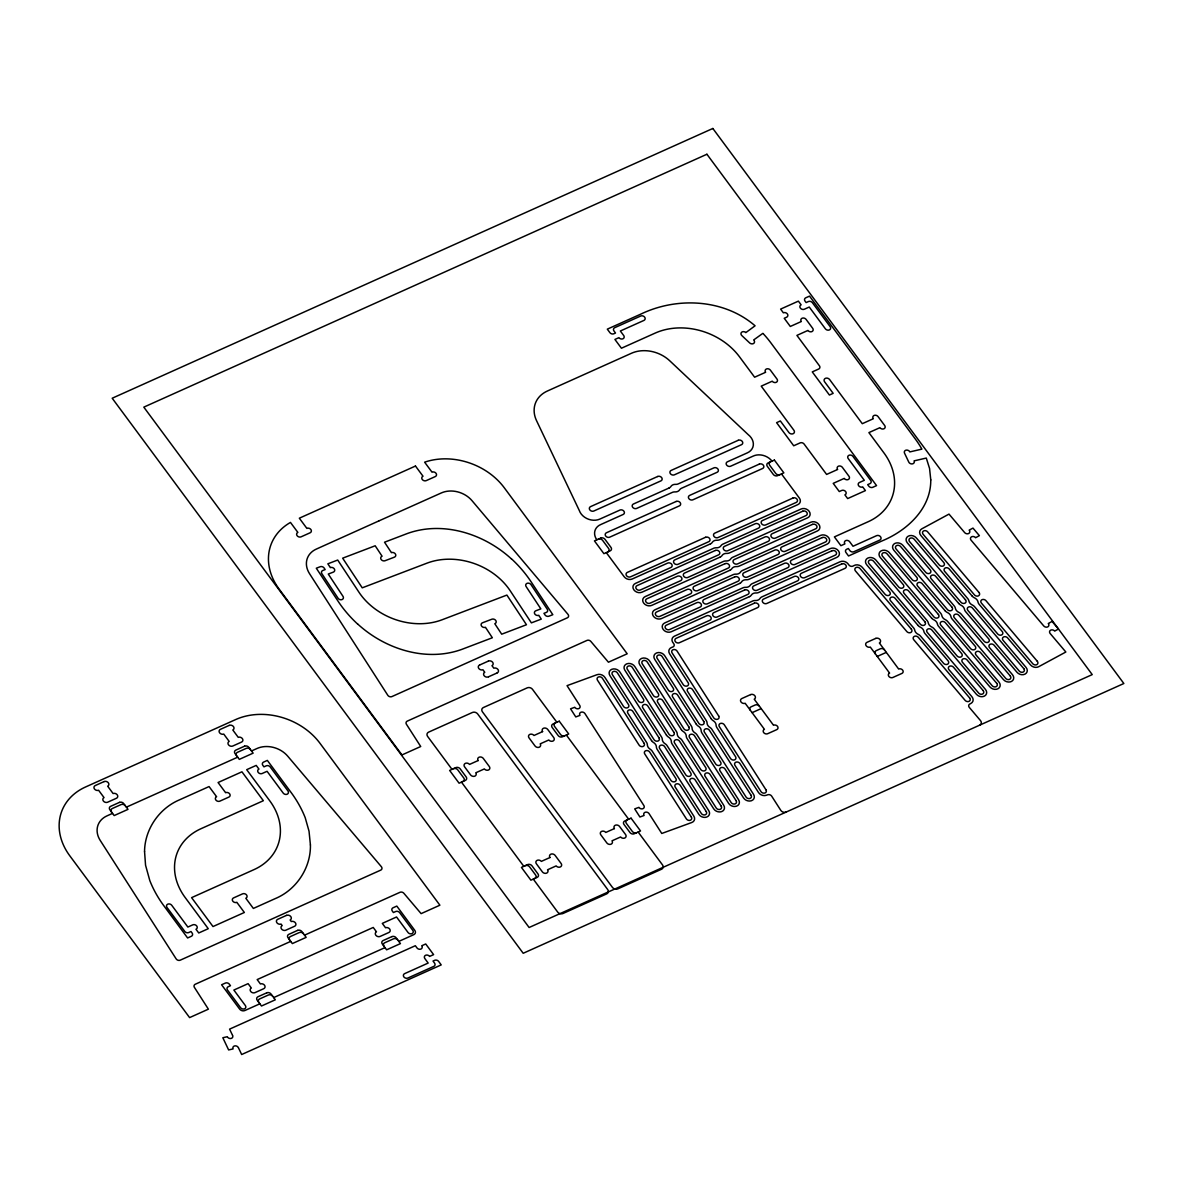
<?xml version="1.0" encoding="UTF-8"?>
<svg xmlns="http://www.w3.org/2000/svg" width="1183" height="1183" viewBox="0 0 1183 1183"><rect width="100%" height="100%" fill="white"/><g stroke="black" fill="none" stroke-linecap="round" stroke-linejoin="round"><path stroke-width="1.5" d="M762.902 333.325L753.66 339.965A2.943 2.366 20.8 0 1 753.719 343.395A2.943 2.366 20.8 0 1 749.652 342.922L741.815 335.558A2.943 2.366 20.8 0 1 741.771 332.142A2.943 2.366 20.8 0 1 745.837 332.6L755.079 325.798C724.085 298.988 677.282 296.667 641.097 313.983L607.308 329.155L609.881 332.63A2.943 2.366 20.8 0 0 613.873 333.754L615.5 333.029L613.962 330.944A2.943 2.366 20.8 0 1 614.716 327.676L640.654 316.038A2.943 2.366 20.8 0 1 644.661 317.162A2.943 2.366 20.8 0 1 643.907 320.43L620.35 331.003L623.692 335.514A2.943 2.366 20.8 0 1 622.938 338.782A2.943 2.366 20.8 0 1 618.931 337.643L614.923 339.447L621.43 348.231L655.219 333.074A62.078 49.701 20.8 0 1 739.523 356.837L754.621 377.214L765.623 372.275A2.943 2.366 20.8 0 1 766.377 369.007A2.943 2.366 20.8 0 1 770.384 370.131L776.994 379.063A2.943 2.366 20.8 0 1 776.24 382.316A2.943 2.366 20.8 0 1 772.233 381.192L761.231 386.146L793.911 430.287A3.105 2.484 20.8 0 1 793.128 433.717A3.105 2.484 20.8 0 1 788.913 432.534L780.351 420.971L776.595 422.656L793.719 445.784L800.107 442.915A2.943 2.366 20.8 0 1 804.1 444.039L826.606 474.427L837.623 469.488A2.943 2.366 20.8 0 1 838.363 466.22A2.943 2.366 20.8 0 1 842.37 467.344L848.98 476.276A2.943 2.366 20.8 0 1 848.226 479.544A2.943 2.366 20.8 0 1 844.233 478.405L833.216 483.359L839.279 491.551L841.66 490.487A2.943 2.366 20.8 0 1 845.668 491.61A2.943 2.366 20.8 0 1 844.913 494.878L847.664 498.575L865.424 490.605L862.688 486.908A2.943 2.366 20.8 0 1 858.681 485.769A2.943 2.366 20.8 0 1 859.435 482.501L864.315 480.313L848.196 458.546A2.943 2.366 20.8 0 1 848.95 455.292A2.943 2.366 20.8 0 1 852.958 456.416L870.688 480.372A2.943 2.366 20.8 0 1 869.949 483.64L867.686 484.66L868.81 486.154A2.943 2.366 20.8 0 0 872.803 487.292L876.559 485.607L770.813 342.789A102.167 81.804 20.8 0 0 763.523 334.02M112.548 813.372L106.988 815.871A23.276 18.632 20.8 0 0 100.2 840.388L176.149 958.881A2.943 2.366 20.8 0 0 180.26 960.167L380.734 870.126A2.943 2.366 20.8 0 0 381.37 866.71L287.72 756.174A23.276 18.632 20.8 0 0 257.066 748.469L251.506 750.968M126.374 807.161L237.679 757.179M479.825 664.935L488.15 661.193M488.594 676.765L496.919 673.038M752.107 712.654L761.172 708.587M877.254 656.447L886.318 652.38M290.707 941.387L195.254 984.256A2.943 2.366 20.8 0 0 194.396 987.361L208.385 1009.173L189.605 1017.602L69.738 855.723A62.078 49.701 20.8 0 1 85.531 786.991L235.698 719.545A62.078 49.701 20.8 0 1 320.002 743.323L439.884 905.202L421.118 913.631L403.861 893.283A2.943 2.366 20.8 0 0 399.987 892.307L304.534 935.176M259.861 1003.805L244.866 1010.533A3.874 3.105 20.8 0 1 239.602 1009.055L221.605 984.759L225.362 983.073A2.943 2.366 20.8 0 1 229.369 984.212L230.478 985.705L228.23 986.726A2.943 2.366 20.8 0 0 227.476 989.979L240.578 1007.679A2.943 2.366 20.8 0 0 244.585 1008.803A2.943 2.366 20.8 0 0 245.339 1005.535L233.864 990.053L248.105 983.65L251.343 988.027A3.15 2.514 20.8 0 0 250.752 991.502A3.15 2.514 20.8 0 0 254.951 992.641L263.72 988.707A3.15 2.514 20.8 0 0 264.563 985.291A3.15 2.514 20.8 0 0 260.408 983.945L257.169 979.583L373.237 927.457L376.475 931.834A3.15 2.514 20.8 0 0 375.883 935.309A3.15 2.514 20.8 0 0 380.098 936.433L388.852 932.5A3.15 2.514 20.8 0 0 389.71 929.099A3.15 2.514 20.8 0 0 385.54 927.753L382.301 923.391L396.542 916.988L408.017 932.485A2.943 2.366 20.8 0 0 412.024 933.609A2.943 2.366 20.8 0 0 412.763 930.341L399.662 912.655A2.943 2.366 20.8 0 0 395.669 911.531L393.407 912.537L392.298 911.028A2.943 2.366 20.8 0 1 393.052 907.775L396.808 906.089L414.789 930.37A3.874 3.105 20.8 0 1 413.799 934.659L398.819 941.402M273.687 997.594L384.993 947.613M511.367 558.849C484.113 533.903 443.226 520.594 407.41 533.489L384.534 542.213L391.425 552.653A2.943 2.366 20.8 0 1 395.373 553.969A2.943 2.366 20.8 0 1 394.397 557.163L385.052 560.727A2.943 2.366 20.8 0 1 381.103 559.411A2.943 2.366 20.8 0 1 382.079 556.217L375.188 545.777L342.656 558.169L362.235 587.833L426.989 563.152A62.078 49.701 20.8 0 1 510.243 590.835L531.389 622.864L541.267 619.108L538.753 615.308A2.943 2.366 20.8 0 1 534.805 613.992A2.943 2.366 20.8 0 1 535.781 610.798L540.838 608.875L526.11 586.546A2.943 2.366 20.8 0 1 527.086 583.337A2.943 2.366 20.8 0 1 531.034 584.653L547.271 609.245A2.943 2.366 20.8 0 1 546.28 612.439L543.943 613.326L544.964 614.879A2.943 2.366 20.8 0 0 548.927 616.195L552.816 614.702L531.67 582.672A121.139 97.006 20.8 0 0 511.44 558.79M357.754 624.077C384.993 649.023 425.88 662.332 461.71 649.423L492.35 637.755L485.459 627.301A2.943 2.366 20.8 0 1 481.511 625.984A2.943 2.366 20.8 0 1 482.487 622.79L491.832 619.227A2.943 2.366 20.8 0 1 495.795 620.543A2.943 2.366 20.8 0 1 494.805 623.737L501.696 634.192L526.465 624.742L506.886 595.079L442.131 619.759A62.078 49.701 20.8 0 1 358.863 592.091L337.717 560.047L327.854 563.818L330.353 567.603A2.943 2.366 20.8 0 1 334.316 568.919A2.943 2.366 20.8 0 1 333.34 572.114L328.268 574.051L343.011 596.38A2.943 2.366 20.8 0 1 342.035 599.574A2.943 2.366 20.8 0 1 338.072 598.258L321.85 573.666A2.943 2.366 20.8 0 1 322.826 570.472L325.162 569.585L324.142 568.047A2.943 2.366 20.8 0 0 320.194 566.731L316.305 568.21L337.436 600.254A121.139 97.006 20.8 0 0 357.68 624.121M781.475 473.925L799.368 498.087A5.9 4.717 20.8 0 1 797.86 504.609L762.384 520.55A2.943 2.366 20.8 0 0 761.645 523.803A2.943 2.366 20.8 0 0 765.638 524.941L801.113 509.001A5.9 4.717 20.8 0 1 809.128 511.263A5.9 4.717 20.8 0 1 807.634 517.799L772.144 533.725A2.943 2.366 20.8 0 0 771.405 536.993A2.943 2.366 20.8 0 0 775.397 538.117L810.887 522.191A5.9 4.717 20.8 0 1 818.887 524.439A5.9 4.717 20.8 0 1 817.394 530.975L781.919 546.901A2.943 2.366 20.8 0 0 781.164 550.169A2.943 2.366 20.8 0 0 785.172 551.308L820.647 535.367A5.9 4.717 20.8 0 1 828.647 537.629A5.9 4.717 20.8 0 1 827.154 544.15L791.678 560.091A2.943 2.366 20.8 0 0 790.924 563.359A2.943 2.366 20.8 0 0 794.932 564.483L830.407 548.557A5.9 4.717 20.8 0 1 838.407 550.805A5.9 4.717 20.8 0 1 836.913 557.341L801.438 573.267A2.943 2.366 20.8 0 0 800.684 576.535A2.943 2.366 20.8 0 0 804.691 577.674L840.167 561.733A5.9 4.717 20.8 0 1 847.664 563.389L848.921 565.001A2.943 2.366 20.8 0 0 853.091 566.051L854.141 565.489A5.9 4.717 20.8 0 1 862.23 567.278L885.165 594.354A2.943 2.366 20.8 0 0 889.202 595.241A2.943 2.366 20.8 0 0 889.675 591.899L866.74 564.838A5.9 4.717 20.8 0 1 867.657 558.154A5.9 4.717 20.8 0 1 875.76 559.943L898.696 587.019A2.943 2.366 20.8 0 0 902.747 587.907A2.943 2.366 20.8 0 0 903.206 584.579L880.27 557.504A5.9 4.717 20.8 0 1 881.202 550.834A5.9 4.717 20.8 0 1 889.291 552.624L912.226 579.685A2.943 2.366 20.8 0 0 916.278 580.587A2.943 2.366 20.8 0 0 916.736 577.245L893.801 550.169A5.9 4.717 20.8 0 1 894.732 543.5A5.9 4.717 20.8 0 1 902.821 545.289L925.757 572.365A2.943 2.366 20.8 0 0 929.808 573.252A2.943 2.366 20.8 0 0 930.267 569.91L907.331 542.849A5.9 4.717 20.8 0 1 908.263 536.165A5.9 4.717 20.8 0 1 916.367 537.954L939.302 565.03A2.943 2.366 20.8 0 0 943.339 565.918A2.943 2.366 20.8 0 0 943.812 562.59L920.877 535.515A5.9 4.717 20.8 0 1 921.794 528.845L949.003 514.102L964.663 532.601A2.943 2.366 20.8 0 0 968.714 533.474A2.943 2.366 20.8 0 0 969.173 530.147L972.973 528.091L979.391 535.662L975.591 537.718A2.943 2.366 20.8 0 0 971.539 536.816A2.943 2.366 20.8 0 0 971.066 540.158L1043.761 625.955A2.943 2.366 20.8 0 0 1047.813 626.842A2.943 2.366 20.8 0 0 1048.271 623.515L1052.071 621.445L1058.489 629.016L1054.689 631.086A2.943 2.366 20.8 0 0 1050.637 630.184A2.943 2.366 20.8 0 0 1050.179 633.526L1065.839 652.01L1038.63 666.739A5.9 4.717 20.8 0 1 1030.541 664.95L1007.605 637.888A2.943 2.366 20.8 0 0 1003.554 636.986A2.943 2.366 20.8 0 0 1003.08 640.328L1026.016 667.389A5.9 4.717 20.8 0 1 1025.099 674.073A5.9 4.717 20.8 0 1 1016.996 672.284L994.06 645.208A2.943 2.366 20.8 0 0 990.023 644.321A2.943 2.366 20.8 0 0 989.55 647.648L1012.485 674.724A5.9 4.717 20.8 0 1 1011.569 681.393A5.9 4.717 20.8 0 1 1003.465 679.619L980.53 652.543A2.943 2.366 20.8 0 0 976.478 651.641A2.943 2.366 20.8 0 0 976.019 654.983L998.955 682.059A5.9 4.717 20.8 0 1 998.023 688.728A5.9 4.717 20.8 0 1 989.934 686.939L966.999 659.877A2.943 2.366 20.8 0 0 962.947 658.975A2.943 2.366 20.8 0 0 962.489 662.317L985.424 689.378A5.9 4.717 20.8 0 1 984.493 696.062A5.9 4.717 20.8 0 1 976.404 694.273L953.468 667.197A2.943 2.366 20.8 0 0 949.417 666.31A2.943 2.366 20.8 0 0 948.958 669.637L971.894 696.713A5.9 4.717 20.8 0 1 970.977 703.382L969.749 704.048A2.943 2.366 20.8 0 0 969.291 707.375L980.53 720.639A3.874 3.105 20.8 0 1 979.701 725.135M606.288 552.609L624.18 576.757A5.9 4.717 20.8 0 0 632.18 579.019L667.656 563.093A2.943 2.366 20.8 0 1 671.663 564.217A2.943 2.366 20.8 0 1 670.909 567.485L635.434 583.411A5.9 4.717 20.8 0 0 633.94 589.947A5.9 4.717 20.8 0 0 641.94 592.195L677.415 576.269A2.943 2.366 20.8 0 1 681.423 577.393A2.943 2.366 20.8 0 1 680.683 580.661L645.193 596.602A5.9 4.717 20.8 0 0 643.7 603.123A5.9 4.717 20.8 0 0 651.7 605.385L687.19 589.445A2.943 2.366 20.8 0 1 691.183 590.583A2.943 2.366 20.8 0 1 690.443 593.851L654.968 609.777A5.9 4.717 20.8 0 0 653.46 616.313A5.9 4.717 20.8 0 0 661.474 618.561L696.95 602.635A2.943 2.366 20.8 0 1 700.942 603.759A2.943 2.366 20.8 0 1 700.203 607.027L664.728 622.953A5.9 4.717 20.8 0 0 663.219 629.489A5.9 4.717 20.8 0 0 671.234 631.752L706.709 615.811A2.943 2.366 20.8 0 1 710.717 616.949A2.943 2.366 20.8 0 1 709.963 620.203L674.487 636.143A5.9 4.717 20.8 0 0 672.565 642.029L673.733 643.685A2.943 2.366 20.8 0 1 672.802 647.012L671.648 647.441A5.9 4.717 20.8 0 0 669.593 653.785L688.195 682.813A2.943 2.366 20.8 0 1 687.16 685.977A2.943 2.366 20.8 0 1 683.212 684.617L664.624 655.604A5.9 4.717 20.8 0 0 656.742 652.883A5.9 4.717 20.8 0 0 654.672 659.242L673.26 688.255A2.943 2.366 20.8 0 1 672.24 691.434A2.943 2.366 20.8 0 1 668.291 690.073L649.689 661.06A5.9 4.717 20.8 0 0 641.807 658.34A5.9 4.717 20.8 0 0 639.737 664.683L658.34 693.711A2.943 2.366 20.8 0 1 657.304 696.891A2.943 2.366 20.8 0 1 653.371 695.53L634.768 666.502A5.9 4.717 20.8 0 0 626.886 663.796A5.9 4.717 20.8 0 0 624.816 670.14L643.419 699.153A2.943 2.366 20.8 0 1 642.384 702.332A2.943 2.366 20.8 0 1 638.436 700.972L619.848 671.959A5.9 4.717 20.8 0 0 611.966 669.238A5.9 4.717 20.8 0 0 609.896 675.597L628.498 704.61A2.943 2.366 20.8 0 1 627.463 707.789A2.943 2.366 20.8 0 1 623.515 706.428L604.912 677.415A5.9 4.717 20.8 0 0 597.031 674.694L567.041 685.652L579.744 705.467A2.943 2.366 20.8 0 1 578.694 708.632A2.943 2.366 20.8 0 1 574.761 707.271L570.561 708.809L575.766 716.928L579.966 715.39A2.943 2.366 20.8 0 1 580.986 712.225A2.943 2.366 20.8 0 1 584.934 713.571L643.877 805.549A2.943 2.366 20.8 0 1 642.842 808.714A2.943 2.366 20.8 0 1 638.909 807.353L634.709 808.891L639.914 817.009L644.099 815.471A2.943 2.366 20.8 0 1 645.134 812.292A2.943 2.366 20.8 0 1 649.083 813.653L661.77 833.468L691.774 822.51A5.9 4.717 20.8 0 0 693.844 816.166L675.242 787.139A2.943 2.366 20.8 0 1 676.277 783.959A2.943 2.366 20.8 0 1 680.225 785.32L698.828 814.348A5.9 4.717 20.8 0 0 706.709 817.054A5.9 4.717 20.8 0 0 708.78 810.71L690.177 781.697A2.943 2.366 20.8 0 1 691.212 778.518A2.943 2.366 20.8 0 1 695.146 779.878L713.748 808.891A5.9 4.717 20.8 0 0 721.63 811.612A5.9 4.717 20.8 0 0 723.7 805.253L705.098 776.24A2.943 2.366 20.8 0 1 706.133 773.061A2.943 2.366 20.8 0 1 710.066 774.421L728.669 803.434A5.9 4.717 20.8 0 0 736.551 806.155A5.9 4.717 20.8 0 0 738.621 799.812L720.018 770.784A2.943 2.366 20.8 0 1 721.053 767.604A2.943 2.366 20.8 0 1 725.002 768.965L743.604 797.993A5.9 4.717 20.8 0 0 751.486 800.714A5.9 4.717 20.8 0 0 753.541 794.355L734.954 765.342A2.943 2.366 20.8 0 1 735.989 762.163A2.943 2.366 20.8 0 1 739.922 763.523L758.525 792.536A5.9 4.717 20.8 0 0 766.392 795.257L767.737 794.769A2.943 2.366 20.8 0 1 771.671 796.129L780.78 810.34A3.874 3.105 20.8 0 0 786.192 812.041M556.868 722.266L532.498 689.334A3.874 3.105 20.8 0 0 527.219 687.855L483.418 707.523A3.874 3.105 20.8 0 0 482.442 711.826L612.469 887.427A3.874 3.105 20.8 0 0 617.733 888.906L661.534 869.239A3.874 3.105 20.8 0 0 662.524 864.936L638.14 832.019M566.332 735.042L628.676 819.242M452.01 769.364L427.625 736.432A3.874 3.105 20.8 0 1 428.616 732.144L472.416 712.477A3.874 3.105 20.8 0 1 477.681 713.955L607.707 889.557A3.874 3.105 20.8 0 1 606.731 893.86L562.931 913.527A3.874 3.105 20.8 0 1 557.651 912.034L533.282 879.117M461.474 782.14L523.818 866.326M238.508 1047.887L241.657 1054.526L441.215 964.899L438.656 961.439A2.943 2.366 20.8 0 0 434.649 960.315L433.022 961.04L434.56 963.125A2.943 2.366 20.8 0 1 433.806 966.378L407.884 978.03A2.943 2.366 20.8 0 1 403.876 976.907A2.943 2.366 20.8 0 1 404.63 973.639L428.172 963.066L424.845 958.555A2.943 2.366 20.8 0 1 425.584 955.287A2.943 2.366 20.8 0 1 429.592 956.411L433.599 954.622L425.717 943.975L421.71 945.779A2.943 2.366 20.8 0 1 420.971 949.032A2.943 2.366 20.8 0 1 416.963 947.908L415.337 945.72L229.576 1029.136L232.504 1035.273M232.607 1035.48A2.943 2.366 20.8 0 1 231.069 1038.452A2.943 2.366 20.8 0 1 227.299 1036.707L222.833 1037.742L228.63 1049.942L233.095 1048.907A2.943 2.366 20.8 0 1 234.633 1045.92A2.943 2.366 20.8 0 1 238.404 1047.68M258.826 1002.415A3.15 2.514 20.8 0 1 259.624 998.94L268.393 995.007A3.15 2.514 20.8 0 1 272.652 996.204M383.957 946.223A3.15 2.514 20.8 0 1 384.756 942.747L393.525 938.814A3.15 2.514 20.8 0 1 397.784 940.012M303.513 933.786A3.15 2.514 20.8 0 0 299.24 932.574L290.486 936.522A3.15 2.514 20.8 0 0 289.672 939.997M250.485 749.578A3.15 2.514 20.8 0 0 246.212 748.381L237.458 752.314A3.15 2.514 20.8 0 0 236.659 755.789M125.339 805.786A3.15 2.514 20.8 0 0 121.08 804.573L112.311 808.507A3.15 2.514 20.8 0 0 111.513 811.996M497.141 672.935A3.15 2.514 20.8 0 0 497.999 669.534A3.15 2.514 20.8 0 0 493.829 668.188L491.98 665.689A3.15 2.514 20.8 0 0 492.572 662.214A3.15 2.514 20.8 0 0 488.372 661.09M479.603 665.023A3.15 2.514 20.8 0 0 478.76 668.425A3.15 2.514 20.8 0 0 482.915 669.77L484.764 672.269A3.15 2.514 20.8 0 0 484.172 675.744A3.15 2.514 20.8 0 0 488.387 676.868M453.503 768.684A3.15 2.514 20.8 0 1 457.777 769.896L463.766 777.985A3.15 2.514 20.8 0 1 462.967 781.46M525.311 865.66A3.15 2.514 20.8 0 1 529.585 866.858L535.574 874.962A3.15 2.514 20.8 0 1 534.775 878.437M555.374 722.946A3.15 2.514 20.8 0 0 554.576 726.421L560.565 734.51A3.15 2.514 20.8 0 0 564.838 735.722M627.182 819.908A3.15 2.514 20.8 0 0 626.384 823.398L632.373 831.486A3.15 2.514 20.8 0 0 636.646 832.684M884.573 649.999A3.15 2.514 20.8 0 0 880.3 648.802L876.292 650.606A3.15 2.514 20.8 0 0 875.494 654.081M750.347 710.288A3.15 2.514 20.8 0 1 751.146 706.798L755.153 705.009A3.15 2.514 20.8 0 1 759.427 706.207M596.824 539.818A13.812 11.061 20.8 0 1 600.905 524.483L623.16 514.472A2.943 2.366 20.8 0 0 623.914 511.219A2.943 2.366 20.8 0 0 619.907 510.08L599.825 519.1A13.812 11.061 20.8 0 1 579.286 510.479L536.535 420.645A31.039 24.858 20.8 0 1 547.315 391.055L631.471 353.259A31.039 24.858 20.8 0 1 669.755 360.8L748.188 434.619A13.812 11.061 20.8 0 1 747.479 452.793L727.397 461.814A2.943 2.366 20.8 0 0 726.643 465.067A2.943 2.366 20.8 0 0 730.65 466.206L752.92 456.209A13.812 11.061 20.8 0 1 772.011 461.148M598.332 539.152A3.15 2.514 20.8 0 1 602.591 540.35L608.594 548.454A3.15 2.514 20.8 0 1 607.796 551.929M779.981 474.605A3.15 2.514 20.8 0 1 775.708 473.392L769.719 465.303A3.15 2.514 20.8 0 1 770.517 461.814M930.77 479.914C931.036 508.675 907.11 530.487 882.326 540.808L848.536 555.98L845.963 552.505A2.943 2.366 20.8 0 1 846.717 549.237L848.344 548.513L849.882 550.598A2.943 2.366 20.8 0 0 853.889 551.722L879.812 540.069A2.943 2.366 20.8 0 0 880.566 536.801A2.943 2.366 20.8 0 0 876.559 535.677L853.017 546.265L849.675 541.755A2.943 2.366 20.8 0 0 845.668 540.616A2.943 2.366 20.8 0 0 844.913 543.884L840.906 545.688L834.399 536.89L868.189 521.718A62.078 49.701 20.8 0 0 883.997 452.985L868.899 432.608L879.915 427.669A2.943 2.366 20.8 0 0 883.923 428.793A2.943 2.366 20.8 0 0 884.677 425.525L878.067 416.608A2.943 2.366 20.8 0 0 874.06 415.47A2.943 2.366 20.8 0 0 873.305 418.738L862.289 423.691L829.608 379.536A3.105 2.484 20.8 0 0 825.394 378.353A3.105 2.484 20.8 0 0 824.595 381.784L833.157 393.348L829.416 395.033L812.277 371.906L818.666 369.037A2.943 2.366 20.8 0 0 819.42 365.784L796.913 335.395L807.93 330.441A2.943 2.366 20.8 0 0 811.937 331.58A2.943 2.366 20.8 0 0 812.677 328.312L806.081 319.38A2.943 2.366 20.8 0 0 802.074 318.257A2.943 2.366 20.8 0 0 801.32 321.525L790.303 326.464L784.24 318.271L786.621 317.207A2.943 2.366 20.8 0 0 787.36 313.939A2.943 2.366 20.8 0 0 783.353 312.815L780.617 309.103L798.392 301.133L801.128 304.83A2.943 2.366 20.8 0 0 800.373 308.098A2.943 2.366 20.8 0 0 804.381 309.221L809.261 307.033L825.379 328.8A2.943 2.366 20.8 0 0 829.387 329.924A2.943 2.366 20.8 0 0 830.141 326.656L812.396 302.7A2.943 2.366 20.8 0 0 808.388 301.561L806.141 302.582L805.017 301.073A2.943 2.366 20.8 0 1 805.771 297.805L809.527 296.12L915.272 438.937A102.167 81.804 20.8 0 1 921.38 448.239L921.897 449.126L909.831 451.906A2.943 2.366 20.8 0 0 906.045 450.161A2.943 2.366 20.8 0 0 904.522 453.133L908.781 462.095A2.943 2.366 20.8 0 0 912.566 463.854A2.943 2.366 20.8 0 0 914.089 460.867L926.289 458.058L929.557 468.438L930.77 479.914M144.548 851.435L145.553 865.217L149.812 880.596A121.139 97.006 20.8 0 0 164.555 906.71L187.609 937.971L191.35 936.285A2.943 2.366 20.8 0 0 192.104 933.017L190.995 931.509L188.748 932.529A2.943 2.366 20.8 0 1 184.74 931.391L166.995 907.435A2.943 2.366 20.8 0 1 167.749 904.167A2.943 2.366 20.8 0 1 171.757 905.306L187.86 927.058L192.74 924.869A2.943 2.366 20.8 0 1 196.748 926.008A2.943 2.366 20.8 0 1 195.994 929.261L198.744 932.973L208.252 928.699L185.125 897.468A62.078 49.701 20.8 0 1 200.933 828.736L263.351 800.714L241.938 771.804L218.071 782.525L225.613 792.699A2.943 2.366 20.8 0 1 229.62 793.823A2.943 2.366 20.8 0 1 228.866 797.091L219.861 801.142A2.943 2.366 20.8 0 1 215.853 800.004A2.943 2.366 20.8 0 1 216.607 796.736L209.066 786.562L179.535 799.826C159.143 808.403 144.799 829.283 144.548 851.435M310.419 844.943C310.922 867.775 296.46 889.72 275.417 898.533L253.369 908.44L245.827 898.252A2.943 2.366 20.8 0 0 246.582 894.999A2.943 2.366 20.8 0 0 242.574 893.86L233.569 897.912A2.943 2.366 20.8 0 0 232.814 901.18A2.943 2.366 20.8 0 0 236.822 902.304L244.363 912.477L212.999 926.555L191.602 897.646L254.005 869.623A62.078 49.701 20.8 0 0 269.813 800.891L246.7 769.675L256.208 765.401L258.944 769.098A2.943 2.366 20.8 0 0 258.19 772.366A2.943 2.366 20.8 0 0 262.197 773.49L267.077 771.301L283.195 793.068A2.943 2.366 20.8 0 0 287.203 794.192A2.943 2.366 20.8 0 0 287.942 790.924L270.212 766.968A2.943 2.366 20.8 0 0 266.205 765.845L263.957 766.85L262.833 765.342A2.943 2.366 20.8 0 1 263.587 762.089L267.343 760.403L290.456 791.619A121.139 97.006 20.8 0 1 305.229 817.764L309.029 831.191L310.419 844.943M378.767 520.964L316.29 549.104A23.276 18.632 20.8 0 0 309.502 573.622L387.802 695.293A2.943 2.366 20.8 0 0 391.913 696.58L567.367 617.792A2.943 2.366 20.8 0 0 567.988 614.361L471.987 500.646A23.276 18.632 20.8 0 0 441.333 492.941L378.767 520.964M712.846 128.474L112.193 398.227L523.197 953.276L1123.85 683.508L712.846 128.474M706.916 154.248L143.808 407.144L529.112 927.502L1092.234 674.606L706.916 154.248M415.47 466.043L299.329 518.198L306.87 528.387A2.943 2.366 20.8 0 1 310.878 529.511A2.943 2.366 20.8 0 1 310.123 532.779L301.118 536.816A2.943 2.366 20.8 0 1 297.11 535.692A2.943 2.366 20.8 0 1 297.865 532.424L290.471 522.428A62.078 49.701 20.8 0 0 279.04 588.942L401.954 754.946L420.719 746.517L406.405 724.233A2.943 2.366 20.8 0 1 407.263 721.127L586.945 640.432A2.943 2.366 20.8 0 1 590.835 641.408L608.432 662.214L627.197 653.785L504.283 487.78A62.078 49.701 20.8 0 0 424.623 462.183L432.032 472.18A2.943 2.366 20.8 0 1 436.024 473.304A2.943 2.366 20.8 0 1 435.285 476.572L426.264 480.609A2.943 2.366 20.8 0 1 422.272 479.485A2.943 2.366 20.8 0 1 423.011 476.217L415.47 466.043M657.644 476.498L590.583 506.62A2.943 2.366 20.8 0 0 589.829 509.873A2.943 2.366 20.8 0 0 593.836 511.012L660.898 480.889A2.943 2.366 20.8 0 0 661.652 477.621A2.943 2.366 20.8 0 0 657.644 476.498M738.236 440.298L671.16 470.42A2.943 2.366 20.8 0 0 670.406 473.688A2.943 2.366 20.8 0 0 674.414 474.812L741.49 444.69A2.943 2.366 20.8 0 0 742.244 441.422A2.943 2.366 20.8 0 0 738.236 440.298M669.046 488.017L633.423 504.017A2.943 2.366 20.8 0 0 632.668 507.27A2.943 2.366 20.8 0 0 636.676 508.409L672.299 492.409A5.9 4.717 20.8 0 1 675.02 491.921A5.9 4.717 20.8 0 0 679.619 489.851A5.9 4.717 20.8 0 1 681.512 488.268L717.135 472.268A2.943 2.366 20.8 0 0 717.889 469A2.943 2.366 20.8 0 0 713.881 467.876L678.258 483.877A5.9 4.717 20.8 0 1 675.552 484.365A5.9 4.717 20.8 0 0 670.938 486.435A5.9 4.717 20.8 0 1 669.046 488.017M676.144 501.474L606.45 532.764A2.943 2.366 20.8 0 0 605.696 536.032A2.943 2.366 20.8 0 0 609.703 537.171L679.397 505.866A2.943 2.366 20.8 0 0 680.151 502.598A2.943 2.366 20.8 0 0 676.144 501.474M759.353 464.091L689.659 495.396A2.943 2.366 20.8 0 0 688.905 498.664A2.943 2.366 20.8 0 0 692.913 499.788L762.606 468.483A2.943 2.366 20.8 0 0 763.36 465.23A2.943 2.366 20.8 0 0 759.353 464.091M600.698 538.088L594.443 540.897L603.907 553.674L610.162 550.864A3.15 2.514 20.8 0 0 610.96 547.374L604.971 539.285A3.15 2.514 20.8 0 0 600.698 538.088M774.392 460.083L768.137 462.893A3.15 2.514 20.8 0 0 767.338 466.368L773.327 474.457A3.15 2.514 20.8 0 0 777.601 475.67L783.856 472.86L774.392 460.083M104.06 781.593L95.305 785.527A3.15 2.514 20.8 0 0 94.448 788.928A3.15 2.514 20.8 0 0 98.603 790.274L104.03 797.593A3.15 2.514 20.8 0 0 103.439 801.083A3.15 2.514 20.8 0 0 107.653 802.207L116.407 798.274A3.15 2.514 20.8 0 0 117.265 794.872A3.15 2.514 20.8 0 0 113.095 793.527L107.683 786.207A3.15 2.514 20.8 0 0 108.274 782.732A3.15 2.514 20.8 0 0 104.06 781.593M229.191 725.401L220.437 729.334A3.15 2.514 20.8 0 0 219.58 732.735A3.15 2.514 20.8 0 0 223.75 734.081L229.162 741.401A3.15 2.514 20.8 0 0 228.57 744.876A3.15 2.514 20.8 0 0 232.785 746.015L241.554 742.081A3.15 2.514 20.8 0 0 242.397 738.665A3.15 2.514 20.8 0 0 238.241 737.32L232.814 730A3.15 2.514 20.8 0 0 233.406 726.525A3.15 2.514 20.8 0 0 229.191 725.401M705.541 537.289L627.301 572.424A2.943 2.366 20.8 0 0 626.546 575.692A2.943 2.366 20.8 0 0 630.554 576.816L708.794 541.681A2.943 2.366 20.8 0 0 709.549 538.428A2.943 2.366 20.8 0 0 705.541 537.289M792.98 498.013L714.754 533.163A2.943 2.366 20.8 0 0 714 536.417A2.943 2.366 20.8 0 0 718.007 537.555L796.233 502.42A2.943 2.366 20.8 0 0 796.987 499.152A2.943 2.366 20.8 0 0 792.98 498.013M119.453 802.385L110.684 806.318A3.15 2.514 20.8 0 0 109.886 809.793L114.174 815.575L128.001 809.364L123.712 803.582A3.15 2.514 20.8 0 0 119.453 802.385M244.585 746.177L235.831 750.111A3.15 2.514 20.8 0 0 235.033 753.586L239.306 759.368L253.132 753.157L248.859 747.39A3.15 2.514 20.8 0 0 244.585 746.177M710.421 543.884L674.798 559.884A2.943 2.366 20.8 0 0 674.044 563.152A2.943 2.366 20.8 0 0 678.051 564.276L713.674 548.276A5.9 4.717 20.8 0 1 716.38 547.788A5.9 4.717 20.8 0 0 720.994 545.718A5.9 4.717 20.8 0 1 722.887 544.136L758.51 528.136A2.943 2.366 20.8 0 0 759.264 524.882A2.943 2.366 20.8 0 0 755.257 523.744L719.634 539.744A5.9 4.717 20.8 0 1 716.913 540.232A5.9 4.717 20.8 0 0 712.314 542.302A5.9 4.717 20.8 0 1 710.421 543.884M715.301 550.479L637.06 585.615A2.943 2.366 20.8 0 0 636.321 588.868A2.943 2.366 20.8 0 0 640.314 590.006L718.554 554.871A2.943 2.366 20.8 0 0 719.308 551.603A2.943 2.366 20.8 0 0 715.301 550.479M802.739 511.204L724.514 546.339A2.943 2.366 20.8 0 0 723.759 549.607A2.943 2.366 20.8 0 0 727.767 550.731L805.993 515.596A2.943 2.366 20.8 0 0 806.747 512.328A2.943 2.366 20.8 0 0 802.739 511.204M720.181 557.06L684.558 573.06A2.943 2.366 20.8 0 0 683.804 576.328A2.943 2.366 20.8 0 0 687.811 577.452L723.434 561.452A5.9 4.717 20.8 0 1 726.14 560.979A5.9 4.717 20.8 0 0 730.754 558.908A5.9 4.717 20.8 0 1 732.647 557.326L768.27 541.326A2.943 2.366 20.8 0 0 769.024 538.058A2.943 2.366 20.8 0 0 765.017 536.934L729.393 552.934A5.9 4.717 20.8 0 1 726.687 553.407A5.9 4.717 20.8 0 0 722.074 555.478A5.9 4.717 20.8 0 1 720.181 557.06M725.061 563.655L646.82 598.79A2.943 2.366 20.8 0 0 646.081 602.058A2.943 2.366 20.8 0 0 650.073 603.182L728.314 568.047A2.943 2.366 20.8 0 0 729.068 564.779A2.943 2.366 20.8 0 0 725.061 563.655M812.514 524.38L734.273 559.515A2.943 2.366 20.8 0 0 733.519 562.783A2.943 2.366 20.8 0 0 737.527 563.921L815.767 528.771A2.943 2.366 20.8 0 0 816.507 525.518A2.943 2.366 20.8 0 0 812.514 524.38M729.941 570.25L694.317 586.25A2.943 2.366 20.8 0 0 693.563 589.518A2.943 2.366 20.8 0 0 697.571 590.642L733.194 574.642A5.9 4.717 20.8 0 1 735.9 574.154A5.9 4.717 20.8 0 0 740.514 572.084A5.9 4.717 20.8 0 1 742.406 570.502L778.03 554.502A2.943 2.366 20.8 0 0 778.784 551.234A2.943 2.366 20.8 0 0 774.776 550.11L739.153 566.11A5.9 4.717 20.8 0 1 736.447 566.598A5.9 4.717 20.8 0 0 731.833 568.668A5.9 4.717 20.8 0 1 729.941 570.25M734.82 576.831L656.595 611.981A2.943 2.366 20.8 0 0 655.84 615.234A2.943 2.366 20.8 0 0 659.848 616.373L738.074 581.237A2.943 2.366 20.8 0 0 738.828 577.969A2.943 2.366 20.8 0 0 734.82 576.831M822.274 537.57L744.033 572.705A2.943 2.366 20.8 0 0 743.279 575.973A2.943 2.366 20.8 0 0 747.286 577.097L825.527 541.962A2.943 2.366 20.8 0 0 826.266 538.694A2.943 2.366 20.8 0 0 822.274 537.57M739.7 583.426L704.077 599.426A2.943 2.366 20.8 0 0 703.323 602.694A2.943 2.366 20.8 0 0 707.33 603.818L742.954 587.818A5.9 4.717 20.8 0 1 745.674 587.345A5.9 4.717 20.8 0 0 750.273 585.274A5.9 4.717 20.8 0 1 752.166 583.692L787.789 567.692A2.943 2.366 20.8 0 0 788.543 564.424A2.943 2.366 20.8 0 0 784.536 563.3L748.913 579.3A5.9 4.717 20.8 0 1 746.207 579.774A5.9 4.717 20.8 0 0 741.593 581.844A5.9 4.717 20.8 0 1 739.7 583.426M744.58 590.021L666.354 625.156A2.943 2.366 20.8 0 0 665.6 628.424A2.943 2.366 20.8 0 0 669.608 629.548L747.833 594.413A2.943 2.366 20.8 0 0 748.588 591.145A2.943 2.366 20.8 0 0 744.58 590.021M832.033 550.746L753.793 585.881A2.943 2.366 20.8 0 0 753.039 589.149A2.943 2.366 20.8 0 0 757.046 590.273L835.287 555.138A2.943 2.366 20.8 0 0 836.041 551.884A2.943 2.366 20.8 0 0 832.033 550.746M749.46 596.616L713.837 612.617A2.943 2.366 20.8 0 0 713.083 615.87A2.943 2.366 20.8 0 0 717.09 617.008L752.713 601.008A5.9 4.717 20.8 0 1 755.434 600.52A5.9 4.717 20.8 0 0 760.033 598.45A5.9 4.717 20.8 0 1 761.926 596.868L797.549 580.868A2.943 2.366 20.8 0 0 798.303 577.6A2.943 2.366 20.8 0 0 794.296 576.476L758.673 592.476A5.9 4.717 20.8 0 1 755.967 592.964A5.9 4.717 20.8 0 0 751.368 595.034A5.9 4.717 20.8 0 1 749.46 596.616M754.34 603.197L676.114 638.332A2.943 2.366 20.8 0 0 675.36 641.6A2.943 2.366 20.8 0 0 679.367 642.739L757.608 607.604A2.943 2.366 20.8 0 0 758.347 604.336A2.943 2.366 20.8 0 0 754.34 603.197M841.793 563.936L763.553 599.071A2.943 2.366 20.8 0 0 762.798 602.339A2.943 2.366 20.8 0 0 766.806 603.463L845.046 568.328A2.943 2.366 20.8 0 0 845.801 565.06A2.943 2.366 20.8 0 0 841.793 563.936M455.884 767.619L449.629 770.429L459.093 783.205L465.348 780.396A3.15 2.514 20.8 0 0 466.146 776.92L460.157 768.817A3.15 2.514 20.8 0 0 455.884 767.619M559.248 721.201L552.993 724.011A3.15 2.514 20.8 0 0 552.195 727.486L558.184 735.589A3.15 2.514 20.8 0 0 562.457 736.787L568.712 733.978L559.248 721.201M478.139 760.551L469.547 764.41A3.15 2.514 20.8 0 0 465.318 763.39A3.15 2.514 20.8 0 0 464.594 766.835L470.597 774.924A3.15 2.514 20.8 0 0 474.782 776.166A3.15 2.514 20.8 0 0 475.758 772.795L484.35 768.935A3.15 2.514 20.8 0 0 488.579 769.97A3.15 2.514 20.8 0 0 489.304 766.525L483.3 758.421A3.15 2.514 20.8 0 0 479.115 757.194A3.15 2.514 20.8 0 0 478.139 760.551M542.583 731.612L534.006 735.471A3.15 2.514 20.8 0 0 529.762 734.436A3.15 2.514 20.8 0 0 529.038 737.881L535.041 745.985A3.15 2.514 20.8 0 0 539.226 747.212A3.15 2.514 20.8 0 0 540.202 743.856L548.794 739.996A3.15 2.514 20.8 0 0 553.023 741.016A3.15 2.514 20.8 0 0 553.748 737.586L547.759 729.482A3.15 2.514 20.8 0 0 543.559 728.24A3.15 2.514 20.8 0 0 542.583 731.612M750.614 694.598L741.859 698.532A3.15 2.514 20.8 0 0 741.002 701.948A3.15 2.514 20.8 0 0 745.157 703.279L764.425 729.305A2.943 2.366 20.8 0 0 763.686 732.573A2.943 2.366 20.8 0 0 767.678 733.697L776.758 729.63A2.943 2.366 20.8 0 0 777.512 726.362A2.943 2.366 20.8 0 0 773.505 725.238L754.236 699.212A3.15 2.514 20.8 0 0 754.828 695.737A3.15 2.514 20.8 0 0 750.614 694.598M875.76 638.391L867.006 642.325A3.15 2.514 20.8 0 0 866.148 645.741A3.15 2.514 20.8 0 0 870.304 647.086L889.586 673.097A2.943 2.366 20.8 0 0 888.832 676.365A2.943 2.366 20.8 0 0 892.84 677.489L901.904 673.423A2.943 2.366 20.8 0 0 902.659 670.155A2.943 2.366 20.8 0 0 898.651 669.031L879.383 643.005A3.15 2.514 20.8 0 0 879.975 639.53A3.15 2.514 20.8 0 0 875.76 638.391M286.508 915.376L277.739 919.309A3.15 2.514 20.8 0 0 276.896 922.725A3.15 2.514 20.8 0 0 281.051 924.056L282.19 925.609A3.15 2.514 20.8 0 0 281.598 929.084A3.15 2.514 20.8 0 0 285.813 930.208L294.567 926.274A3.15 2.514 20.8 0 0 295.425 922.873A3.15 2.514 20.8 0 0 291.269 921.527L290.131 919.99A3.15 2.514 20.8 0 0 290.722 916.514A3.15 2.514 20.8 0 0 286.508 915.376M297.613 930.385L288.859 934.319A3.15 2.514 20.8 0 0 288.046 937.794L292.334 943.576L306.16 937.365L301.887 931.583A3.15 2.514 20.8 0 0 297.613 930.385M527.692 864.596L521.437 867.405L530.901 880.182L537.156 877.372A3.15 2.514 20.8 0 0 537.954 873.882L531.966 865.793A3.15 2.514 20.8 0 0 527.692 864.596M631.057 818.163L624.801 820.972A3.15 2.514 20.8 0 0 624.003 824.462L629.992 832.551A3.15 2.514 20.8 0 0 634.265 833.764L640.521 830.954L631.057 818.163M549.947 857.527L541.356 861.387A3.15 2.514 20.8 0 0 537.126 860.352A3.15 2.514 20.8 0 0 536.402 863.797L542.391 871.901A3.15 2.514 20.8 0 0 546.59 873.128A3.15 2.514 20.8 0 0 547.566 869.771L556.143 865.912A3.15 2.514 20.8 0 0 560.387 866.932A3.15 2.514 20.8 0 0 561.112 863.486L555.108 855.398A3.15 2.514 20.8 0 0 550.923 854.156A3.15 2.514 20.8 0 0 549.947 857.527M614.391 828.588L605.8 832.433A3.15 2.514 20.8 0 0 601.57 831.412A3.15 2.514 20.8 0 0 600.846 834.858L606.849 842.947A3.15 2.514 20.8 0 0 611.034 844.189A3.15 2.514 20.8 0 0 612.01 840.817L620.602 836.972A3.15 2.514 20.8 0 0 624.831 837.993A3.15 2.514 20.8 0 0 625.556 834.547L619.552 826.459A3.15 2.514 20.8 0 0 615.367 825.216A3.15 2.514 20.8 0 0 614.391 828.588M266.767 992.818L257.998 996.751A3.15 2.514 20.8 0 0 257.199 1000.226L261.487 1006.008L275.314 999.798L271.025 994.016A3.15 2.514 20.8 0 0 266.767 992.818M391.898 936.611L383.129 940.544A3.15 2.514 20.8 0 0 382.331 944.034L386.619 949.816L400.446 943.605L396.157 937.823A3.15 2.514 20.8 0 0 391.898 936.611M979.006 592.476L927.635 531.847A2.943 2.366 20.8 0 0 923.598 530.96A2.943 2.366 20.8 0 0 923.124 534.287L974.481 594.916A2.943 2.366 20.8 0 0 978.533 595.803A2.943 2.366 20.8 0 0 979.006 592.476M1037.299 661.282L985.942 600.668A2.943 2.366 20.8 0 0 981.89 599.766A2.943 2.366 20.8 0 0 981.432 603.108L1032.789 663.737A2.943 2.366 20.8 0 0 1036.84 664.624A2.943 2.366 20.8 0 0 1037.299 661.282M972.234 596.143L949.18 568.934A2.943 2.366 20.8 0 0 945.143 568.032A2.943 2.366 20.8 0 0 944.67 571.374L967.724 598.583A5.9 4.717 20.8 0 1 968.892 600.934A5.9 4.717 20.8 0 0 972.367 605.031A5.9 4.717 20.8 0 1 974.659 606.775L997.713 633.984A2.943 2.366 20.8 0 0 1001.764 634.872A2.943 2.366 20.8 0 0 1002.223 631.53L979.169 604.336A5.9 4.717 20.8 0 1 978.001 601.97A5.9 4.717 20.8 0 0 974.526 597.873A5.9 4.717 20.8 0 1 972.234 596.143M965.461 599.796L914.104 539.182A2.943 2.366 20.8 0 0 910.052 538.28A2.943 2.366 20.8 0 0 909.594 541.622L960.951 602.251A2.943 2.366 20.8 0 0 965.003 603.138A2.943 2.366 20.8 0 0 965.461 599.796M1023.768 668.617L972.411 607.988A2.943 2.366 20.8 0 0 968.359 607.101A2.943 2.366 20.8 0 0 967.901 610.443L1019.258 671.057A2.943 2.366 20.8 0 0 1023.31 671.959A2.943 2.366 20.8 0 0 1023.768 668.617M958.703 603.463L935.649 576.254A2.943 2.366 20.8 0 0 931.598 575.367A2.943 2.366 20.8 0 0 931.139 578.709L954.193 605.903A5.9 4.717 20.8 0 1 955.361 608.269A5.9 4.717 20.8 0 0 958.836 612.365A5.9 4.717 20.8 0 1 961.128 614.11L984.182 641.304A2.943 2.366 20.8 0 0 988.219 642.206A2.943 2.366 20.8 0 0 988.692 638.864L965.639 611.655A5.9 4.717 20.8 0 1 964.47 609.304A5.9 4.717 20.8 0 0 960.995 605.208A5.9 4.717 20.8 0 1 958.703 603.463M951.931 607.13L900.574 546.502A2.943 2.366 20.8 0 0 896.522 545.614A2.943 2.366 20.8 0 0 896.063 548.956L947.42 609.57A2.943 2.366 20.8 0 0 951.472 610.472A2.943 2.366 20.8 0 0 951.931 607.13M1010.238 675.951L958.866 615.323A2.943 2.366 20.8 0 0 954.829 614.435A2.943 2.366 20.8 0 0 954.356 617.763L1005.727 678.391A2.943 2.366 20.8 0 0 1009.764 679.279A2.943 2.366 20.8 0 0 1010.238 675.951M945.158 610.798L922.119 583.589A2.943 2.366 20.8 0 0 918.067 582.701A2.943 2.366 20.8 0 0 917.609 586.029L940.648 613.238A5.9 4.717 20.8 0 1 941.831 615.589A5.9 4.717 20.8 0 0 945.291 619.685A5.9 4.717 20.8 0 1 947.598 621.43L970.637 648.639A2.943 2.366 20.8 0 0 974.688 649.526A2.943 2.366 20.8 0 0 975.162 646.199L952.108 618.99A5.9 4.717 20.8 0 1 950.94 616.639A5.9 4.717 20.8 0 0 947.465 612.543A5.9 4.717 20.8 0 1 945.158 610.798M938.4 614.465L887.043 553.836A2.943 2.366 20.8 0 0 882.991 552.949A2.943 2.366 20.8 0 0 882.533 556.276L933.89 616.905A2.943 2.366 20.8 0 0 937.942 617.792A2.943 2.366 20.8 0 0 938.4 614.465M996.692 683.271L945.335 622.657A2.943 2.366 20.8 0 0 941.298 621.755A2.943 2.366 20.8 0 0 940.825 625.097L992.182 685.726A2.943 2.366 20.8 0 0 996.234 686.613A2.943 2.366 20.8 0 0 996.692 683.271M931.627 618.132L908.588 590.923A2.943 2.366 20.8 0 0 904.537 590.021A2.943 2.366 20.8 0 0 904.078 593.363L927.117 620.572A5.9 4.717 20.8 0 1 928.285 622.923A5.9 4.717 20.8 0 0 931.76 627.02A5.9 4.717 20.8 0 1 934.067 628.764L957.106 655.974A2.943 2.366 20.8 0 0 961.158 656.861A2.943 2.366 20.8 0 0 961.616 653.519L938.577 626.325A5.9 4.717 20.8 0 1 937.394 623.959A5.9 4.717 20.8 0 0 933.934 619.862A5.9 4.717 20.8 0 1 931.627 618.132M924.869 621.785L873.498 561.171A2.943 2.366 20.8 0 0 869.461 560.269A2.943 2.366 20.8 0 0 868.987 563.611L920.359 624.24A2.943 2.366 20.8 0 0 924.396 625.127A2.943 2.366 20.8 0 0 924.869 621.785M983.162 690.606L931.805 629.977A2.943 2.366 20.8 0 0 927.753 629.09A2.943 2.366 20.8 0 0 927.295 632.432L978.652 693.046A2.943 2.366 20.8 0 0 982.703 693.948A2.943 2.366 20.8 0 0 983.162 690.606M918.097 625.452L895.043 598.243A2.943 2.366 20.8 0 0 891.006 597.356A2.943 2.366 20.8 0 0 890.533 600.698L913.587 627.892A5.9 4.717 20.8 0 1 914.755 630.258A5.9 4.717 20.8 0 0 918.23 634.354A5.9 4.717 20.8 0 1 920.522 636.099L943.576 663.293A2.943 2.366 20.8 0 0 947.627 664.195A2.943 2.366 20.8 0 0 948.086 660.853L925.032 633.644A5.9 4.717 20.8 0 1 923.864 631.293A5.9 4.717 20.8 0 0 920.389 627.197A5.9 4.717 20.8 0 1 918.097 625.452M911.324 629.119L859.967 568.491A2.943 2.366 20.8 0 0 855.915 567.603A2.943 2.366 20.8 0 0 855.457 570.945L906.814 631.559A2.943 2.366 20.8 0 0 910.866 632.461A2.943 2.366 20.8 0 0 911.324 629.119M969.631 697.94L918.274 637.312A2.943 2.366 20.8 0 0 914.222 636.424A2.943 2.366 20.8 0 0 913.764 639.752L965.121 700.38A2.943 2.366 20.8 0 0 969.173 701.268A2.943 2.366 20.8 0 0 969.631 697.94M718.702 716.04L677.06 651.064A2.943 2.366 20.8 0 0 673.112 649.704A2.943 2.366 20.8 0 0 672.077 652.883L713.733 717.859A2.943 2.366 20.8 0 0 717.667 719.22A2.943 2.366 20.8 0 0 718.702 716.04M765.978 789.815L724.336 724.824A2.943 2.366 20.8 0 0 720.388 723.464A2.943 2.366 20.8 0 0 719.353 726.643L761.009 791.634A2.943 2.366 20.8 0 0 764.957 792.994A2.943 2.366 20.8 0 0 765.978 789.815M711.249 718.776L692.558 689.615A2.943 2.366 20.8 0 0 688.61 688.255A2.943 2.366 20.8 0 0 687.574 691.419L706.266 720.595A5.9 4.717 20.8 0 1 707.05 723.005A5.9 4.717 20.8 0 0 709.874 727.397A5.9 4.717 20.8 0 1 711.9 729.364L730.591 758.54A2.943 2.366 20.8 0 0 734.525 759.885A2.943 2.366 20.8 0 0 735.56 756.721L716.868 727.56A5.9 4.717 20.8 0 1 716.085 725.135A5.9 4.717 20.8 0 0 713.275 720.743A5.9 4.717 20.8 0 1 711.249 718.776M703.781 721.497L662.125 656.521A2.943 2.366 20.8 0 0 658.192 655.16A2.943 2.366 20.8 0 0 657.156 658.325L698.813 723.316A2.943 2.366 20.8 0 0 702.746 724.676A2.943 2.366 20.8 0 0 703.781 721.497M751.057 795.257L709.416 730.281A2.943 2.366 20.8 0 0 705.467 728.92A2.943 2.366 20.8 0 0 704.432 732.1L746.089 797.076A2.943 2.366 20.8 0 0 750.022 798.436A2.943 2.366 20.8 0 0 751.057 795.257M696.314 724.218L677.622 695.057A2.943 2.366 20.8 0 0 673.689 693.696A2.943 2.366 20.8 0 0 672.654 696.876L691.345 726.037A5.9 4.717 20.8 0 1 692.129 728.462A5.9 4.717 20.8 0 0 694.939 732.854A5.9 4.717 20.8 0 1 696.979 734.82L715.671 763.981A2.943 2.366 20.8 0 0 719.604 765.342A2.943 2.366 20.8 0 0 720.639 762.163L701.948 733.002A5.9 4.717 20.8 0 1 701.164 730.576A5.9 4.717 20.8 0 0 698.354 726.185A5.9 4.717 20.8 0 1 696.314 724.218M688.861 726.954L647.205 661.962A2.943 2.366 20.8 0 0 643.271 660.602A2.943 2.366 20.8 0 0 642.236 663.781L683.878 728.772A2.943 2.366 20.8 0 0 687.826 730.118A2.943 2.366 20.8 0 0 688.861 726.954M736.137 800.714L694.48 735.737A2.943 2.366 20.8 0 0 690.547 734.377A2.943 2.366 20.8 0 0 689.512 737.541L731.153 802.532A2.943 2.366 20.8 0 0 735.101 803.893A2.943 2.366 20.8 0 0 736.137 800.714M681.393 729.674L662.702 700.513A2.943 2.366 20.8 0 0 658.768 699.153A2.943 2.366 20.8 0 0 657.733 702.332L676.425 731.493A5.9 4.717 20.8 0 1 677.208 733.918A5.9 4.717 20.8 0 0 680.018 738.31A5.9 4.717 20.8 0 1 682.044 740.277L700.735 769.438A2.943 2.366 20.8 0 0 704.684 770.798A2.943 2.366 20.8 0 0 705.719 767.619L687.027 738.458A5.9 4.717 20.8 0 1 686.244 736.033A5.9 4.717 20.8 0 0 683.419 731.641A5.9 4.717 20.8 0 1 681.393 729.674M673.926 732.395L632.284 667.419A2.943 2.366 20.8 0 0 628.336 666.059A2.943 2.366 20.8 0 0 627.301 669.238L668.957 734.214A2.943 2.366 20.8 0 0 672.89 735.575A2.943 2.366 20.8 0 0 673.926 732.395M721.216 806.17L679.56 741.179A2.943 2.366 20.8 0 0 675.626 739.819A2.943 2.366 20.8 0 0 674.591 742.998L716.233 807.989A2.943 2.366 20.8 0 0 720.181 809.335A2.943 2.366 20.8 0 0 721.216 806.17M666.473 735.131L647.781 705.97A2.943 2.366 20.8 0 0 643.833 704.61A2.943 2.366 20.8 0 0 642.798 707.774L661.489 736.935A5.9 4.717 20.8 0 1 662.273 739.36A5.9 4.717 20.8 0 0 665.097 743.752A5.9 4.717 20.8 0 1 667.123 745.719L685.815 774.88A2.943 2.366 20.8 0 0 689.748 776.24A2.943 2.366 20.8 0 0 690.783 773.076L672.092 743.915A5.9 4.717 20.8 0 1 671.308 741.49A5.9 4.717 20.8 0 0 668.499 737.098A5.9 4.717 20.8 0 1 666.473 735.131M659.005 737.852L617.363 672.861A2.943 2.366 20.8 0 0 613.415 671.515A2.943 2.366 20.8 0 0 612.38 674.68L654.036 739.671A2.943 2.366 20.8 0 0 657.97 741.031A2.943 2.366 20.8 0 0 659.005 737.852M706.281 811.612L664.639 746.636A2.943 2.366 20.8 0 0 660.691 745.275A2.943 2.366 20.8 0 0 659.656 748.455L701.312 813.431A2.943 2.366 20.8 0 0 705.245 814.791A2.943 2.366 20.8 0 0 706.281 811.612M651.537 740.573L632.846 711.412A2.943 2.366 20.8 0 0 628.912 710.051A2.943 2.366 20.8 0 0 627.877 713.231L646.569 742.392A5.9 4.717 20.8 0 1 647.352 744.817A5.9 4.717 20.8 0 0 650.162 749.209A5.9 4.717 20.8 0 1 652.203 751.175L670.894 780.336A2.943 2.366 20.8 0 0 674.828 781.697A2.943 2.366 20.8 0 0 675.863 778.518L657.171 749.357A5.9 4.717 20.8 0 1 656.388 746.931A5.9 4.717 20.8 0 0 653.578 742.54A5.9 4.717 20.8 0 1 651.537 740.573M644.084 743.308L602.428 678.317A2.943 2.366 20.8 0 0 598.494 676.957A2.943 2.366 20.8 0 0 597.459 680.136L639.101 745.113A2.943 2.366 20.8 0 0 643.049 746.473A2.943 2.366 20.8 0 0 644.084 743.308M691.36 817.069L649.704 752.077A2.943 2.366 20.8 0 0 645.77 750.732A2.943 2.366 20.8 0 0 644.735 753.896L686.391 818.887A2.943 2.366 20.8 0 0 690.325 820.248A2.943 2.366 20.8 0 0 691.36 817.069"/></g></svg>
